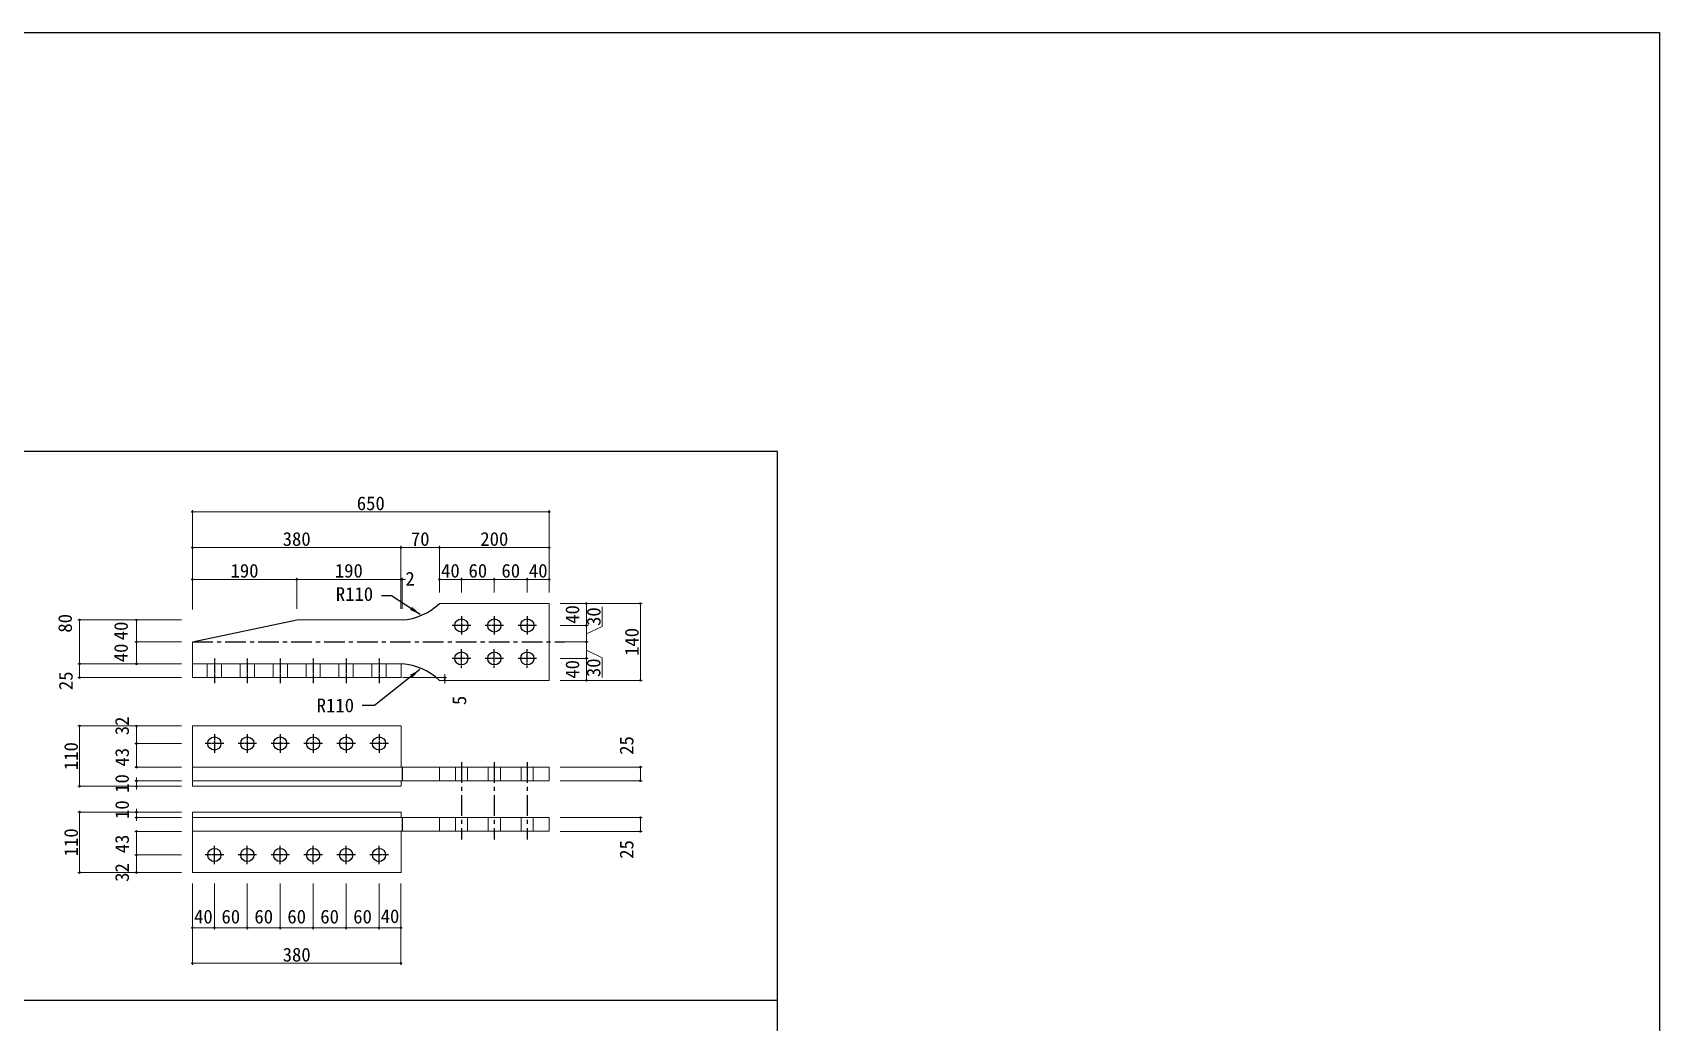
# Model space of a CAD drawing. Header units: millimetres. Extents: x 1755271 to 1764314, y -179109 to -173084.
# Drawn here: x 1761351 to 1764314, y -174962 to -173159 of the extents above; entities that cross this region are included whole.
import ezdxf

# ---------------------------------------------------------------- set-up
doc = ezdxf.new("R2010")
doc.units = ezdxf.units.MM
doc.header["$LTSCALE"] = 3
doc.linetypes.add('CENTER', pattern=[2, 1.25, -0.25, 0.25, -0.25])
doc.layers.get('DEFPOINTS').update_dxf_attribs({"color": 250})
doc.layers.add('01', color=7, linetype='Continuous')
doc.styles.get("Standard").update_dxf_attribs({"font": 'msgothic.ttc'})
doc.dimstyles.new('コピー ～ 一般寸法-小さめ', dxfattribs={"dimtxt": 25, "dimasz": 3, "dimexe": 3, "dimexo": 3, "dimgap": 3, "dimtad": 1, "dimtxsty": 'Standard', "dimblk": 'ORIGIN', "dimcen": 0, "dimclrd": 256, "dimclre": 256, "dimclrt": 256, "dimadec": 0, "dimazin": 0, "dimtfac": 1, "dimtmove": 1, "dimatfit": 2, "dimfxl": 1, "dimtolj": 2, "dimlwd": 5, "dimlwe": 5, "dimarcsym": 0})
doc.dimstyles.new('コピー(2) - Standard', dxfattribs={"dimtxt": 25, "dimasz": 20, "dimexe": 0.18, "dimexo": 0.0625, "dimgap": 15, "dimtad": 1, "dimdec": 0, "dimzin": 0, "dimdsep": 46, "dimtxsty": 'Standard', "dimblk": 'DOTSMALL', "dimcen": 0.09, "dimadec": 0, "dimazin": 0, "dimtfac": 1, "dimtdec": 0, "dimtofl": 0, "dimtmove": 0, "dimatfit": 3, "dimfxl": 1, "dimtolj": 1, "dimtzin": 0, "dimarcsym": 0})
doc.dimstyles.new('一般寸法-小さめ', dxfattribs={"dimtxt": 25, "dimasz": 3, "dimexe": 3, "dimexo": 3, "dimgap": 3, "dimtad": 1, "dimtxsty": 'Standard', "dimblk": 'ORIGIN', "dimcen": 0, "dimclrd": 256, "dimclre": 256, "dimclrt": 256, "dimadec": 0, "dimazin": 0, "dimtfac": 1, "dimtmove": 2, "dimatfit": 2, "dimfxl": 1, "dimtolj": 2, "dimlwd": 5, "dimlwe": 5, "dimarcsym": 0})

# ---------------------------------------------------------------- blocks, each defined once
blk = doc.blocks.new('_Origin')
at = {"color": 0, "linetype": 'ByBlock', "lineweight": -2}
blk.add_line((0, 0), (-1, 0), dxfattribs=at)
blk.add_circle((0, 0), 0.5, dxfattribs=at)
blk = doc.blocks.new('*D392')
at = {"layer": '01', "lineweight": 5}
for p, q in [((1761641.9, -174209.2), (1761641.9, -174094.4)), ((1761644.9, -174097.4), (1762018.9, -174097.4)), ((1762021.9, -174209.2), (1762021.9, -174094.4))]:
    blk.add_line(p, q, dxfattribs=at)
at = {"layer": 'DEFPOINTS', "color": 0}
for p in [(1762021.9, -174097.4), (1761641.9, -174229.2), (1762021.9, -174229.2)]:
    blk.add_point(p, dxfattribs=at)
at = {"layer": '01', "lineweight": 5, "xscale": 3, "yscale": 3, "zscale": 3, "rotation": 180}
blk.add_blockref('_Origin', (1761641.9, -174097.4), dxfattribs=at)
at = {"layer": '01', "lineweight": 5, "xscale": 3, "yscale": 3, "zscale": 3}
blk.add_blockref('_Origin', (1762021.9, -174097.4), dxfattribs=at)
at = {"layer": '01', "insert": (1761831.9, -174081.9), "char_height": 25, "attachment_point": 5}
blk.add_mtext('\\A2;380', dxfattribs=at)
blk = doc.blocks.new('*D393')
at = {"layer": '01', "lineweight": 5}
for p, q in [((1761921.9, -174709.2), (1761921.9, -174792.7)), ((1761981.9, -174709.2), (1761981.9, -174792.7)), ((1761924.9, -174789.7), (1761978.9, -174789.7))]:
    blk.add_line(p, q, dxfattribs=at)
at = {"layer": 'DEFPOINTS', "color": 0}
for p in [(1761921.9, -174689.2), (1761981.9, -174689.2), (1761981.9, -174789.7)]:
    blk.add_point(p, dxfattribs=at)
at = {"layer": '01', "lineweight": 5, "xscale": 3, "yscale": 3, "zscale": 3, "rotation": 180}
blk.add_blockref('_Origin', (1761921.9, -174789.7), dxfattribs=at)
at = {"layer": '01', "lineweight": 5, "xscale": 3, "yscale": 3, "zscale": 3}
blk.add_blockref('_Origin', (1761981.9, -174789.7), dxfattribs=at)
at = {"layer": '01', "insert": (1761951.9, -174769.7), "char_height": 25, "attachment_point": 5}
blk.add_mtext('\\A2;60', dxfattribs=at)
blk = doc.blocks.new('*D394')
at = {"layer": '01', "lineweight": 5}
for p, q in [((1762021.9, -174209.2), (1762021.9, -174094.4)), ((1762088.9, -174097.4), (1762024.9, -174097.4)), ((1762091.9, -174177.7), (1762091.9, -174094.4))]:
    blk.add_line(p, q, dxfattribs=at)
at = {"layer": 'DEFPOINTS', "color": 0}
for p in [(1762021.9, -174097.4), (1762091.9, -174197.7), (1762021.9, -174229.2)]:
    blk.add_point(p, dxfattribs=at)
at = {"layer": '01', "lineweight": 5, "xscale": 3, "yscale": 3, "zscale": 3, "rotation": 180}
blk.add_blockref('_Origin', (1762021.9, -174097.4), dxfattribs=at)
at = {"layer": '01', "lineweight": 5, "xscale": 3, "yscale": 3, "zscale": 3}
blk.add_blockref('_Origin', (1762091.9, -174097.4), dxfattribs=at)
at = {"layer": '01', "insert": (1762056.9, -174081.9), "char_height": 25, "attachment_point": 5}
blk.add_mtext('\\A2;70', dxfattribs=at)
blk = doc.blocks.new('*D423')
at = {"layer": '01', "lineweight": 5}
for p, q in [((1762311.9, -174497.2), (1762461, -174497.2)), ((1762458, -174519.2), (1762458, -174500.2)), ((1762311.9, -174522.2), (1762461, -174522.2))]:
    blk.add_line(p, q, dxfattribs=at)
at = {"layer": 'DEFPOINTS', "color": 0}
for p in [(1762291.9, -174497.2), (1762458, -174497.2), (1762291.9, -174522.2)]:
    blk.add_point(p, dxfattribs=at)
at = {"layer": '01', "lineweight": 5, "xscale": 3, "yscale": 3, "zscale": 3}
for p, rotation in [((1762458, -174497.2), 90), ((1762458, -174522.2), 270)]:
    blk.add_blockref('_Origin', p, dxfattribs=dict(at, rotation=rotation))
at = {"layer": '01', "insert": (1762433, -174457.8), "char_height": 25, "attachment_point": 5, "rotation": 90}
blk.add_mtext('\\A2;25', dxfattribs=at)
blk = doc.blocks.new('*D395')
at = {"layer": '01', "lineweight": 5}
for p, q in [((1761681.9, -174709.2), (1761681.9, -174792.7)), ((1761741.9, -174709.2), (1761741.9, -174792.7)), ((1761738.9, -174789.7), (1761684.9, -174789.7))]:
    blk.add_line(p, q, dxfattribs=at)
at = {"layer": 'DEFPOINTS', "color": 0}
for p in [(1761681.9, -174689.2), (1761741.9, -174689.2), (1761681.9, -174789.7)]:
    blk.add_point(p, dxfattribs=at)
at = {"layer": '01', "lineweight": 5, "xscale": 3, "yscale": 3, "zscale": 3, "rotation": 180}
blk.add_blockref('_Origin', (1761681.9, -174789.7), dxfattribs=at)
at = {"layer": '01', "lineweight": 5, "xscale": 3, "yscale": 3, "zscale": 3}
blk.add_blockref('_Origin', (1761741.9, -174789.7), dxfattribs=at)
at = {"layer": '01', "insert": (1761711.9, -174769.7), "char_height": 25, "attachment_point": 5}
blk.add_mtext('\\A2;60', dxfattribs=at)
blk = doc.blocks.new('*D424')
at = {"layer": '01', "lineweight": 5}
for p, q in [((1761641.9, -174709.2), (1761641.9, -174857.5)), ((1762021.9, -174709.2), (1762021.9, -174857.5)), ((1761644.9, -174854.5), (1762018.9, -174854.5))]:
    blk.add_line(p, q, dxfattribs=at)
at = {"layer": 'DEFPOINTS', "color": 0}
for p in [(1761641.9, -174689.2), (1762021.9, -174689.2), (1762021.9, -174854.5)]:
    blk.add_point(p, dxfattribs=at)
at = {"layer": '01', "lineweight": 5, "xscale": 3, "yscale": 3, "zscale": 3, "rotation": 180}
blk.add_blockref('_Origin', (1761641.9, -174854.5), dxfattribs=at)
at = {"layer": '01', "lineweight": 5, "xscale": 3, "yscale": 3, "zscale": 3}
blk.add_blockref('_Origin', (1762021.9, -174854.5), dxfattribs=at)
at = {"layer": '01', "insert": (1761831.9, -174839), "char_height": 25, "attachment_point": 5}
blk.add_mtext('\\A2;380', dxfattribs=at)
blk = doc.blocks.new('*D396')
at = {"layer": '01', "lineweight": 5}
for p, q in [((1761861.9, -174709.2), (1761861.9, -174792.7)), ((1761921.9, -174709.2), (1761921.9, -174792.7)), ((1761918.9, -174789.7), (1761864.9, -174789.7))]:
    blk.add_line(p, q, dxfattribs=at)
at = {"layer": 'DEFPOINTS', "color": 0}
for p in [(1761861.9, -174689.2), (1761921.9, -174689.2), (1761861.9, -174789.7)]:
    blk.add_point(p, dxfattribs=at)
at = {"layer": '01', "lineweight": 5, "xscale": 3, "yscale": 3, "zscale": 3, "rotation": 180}
blk.add_blockref('_Origin', (1761861.9, -174789.7), dxfattribs=at)
at = {"layer": '01', "lineweight": 5, "xscale": 3, "yscale": 3, "zscale": 3}
blk.add_blockref('_Origin', (1761921.9, -174789.7), dxfattribs=at)
at = {"layer": '01', "insert": (1761891.9, -174769.7), "char_height": 25, "attachment_point": 5}
blk.add_mtext('\\A2;60', dxfattribs=at)
blk = doc.blocks.new('*D397')
at = {"layer": '01', "lineweight": 5}
for p, q in [((1761801.9, -174709.2), (1761801.9, -174792.7)), ((1761861.9, -174709.2), (1761861.9, -174792.7)), ((1761858.9, -174789.7), (1761804.9, -174789.7))]:
    blk.add_line(p, q, dxfattribs=at)
at = {"layer": 'DEFPOINTS', "color": 0}
for p in [(1761801.9, -174689.2), (1761861.9, -174689.2), (1761801.9, -174789.7)]:
    blk.add_point(p, dxfattribs=at)
at = {"layer": '01', "lineweight": 5, "xscale": 3, "yscale": 3, "zscale": 3, "rotation": 180}
blk.add_blockref('_Origin', (1761801.9, -174789.7), dxfattribs=at)
at = {"layer": '01', "lineweight": 5, "xscale": 3, "yscale": 3, "zscale": 3}
blk.add_blockref('_Origin', (1761861.9, -174789.7), dxfattribs=at)
at = {"layer": '01', "insert": (1761831.9, -174769.7), "char_height": 25, "attachment_point": 5}
blk.add_mtext('\\A2;60', dxfattribs=at)
blk = doc.blocks.new('*D425')
at = {"layer": '01', "lineweight": 5}
for p, q in [((1761621.9, -174422.2), (1761433.5, -174422.2)), ((1761436.5, -174529.2), (1761436.5, -174425.2)), ((1761621.9, -174532.2), (1761433.5, -174532.2))]:
    blk.add_line(p, q, dxfattribs=at)
at = {"layer": 'DEFPOINTS', "color": 0}
for p in [(1761436.5, -174422.2), (1761641.9, -174422.2), (1761641.9, -174532.2)]:
    blk.add_point(p, dxfattribs=at)
at = {"layer": '01', "lineweight": 5, "xscale": 3, "yscale": 3, "zscale": 3}
for p, rotation in [((1761436.5, -174422.2), 90), ((1761436.5, -174532.2), 270)]:
    blk.add_blockref('_Origin', p, dxfattribs=dict(at, rotation=rotation))
at = {"layer": '01', "insert": (1761421, -174477.2), "char_height": 25, "attachment_point": 5, "rotation": 90}
blk.add_mtext('\\A2;110', dxfattribs=at)
blk = doc.blocks.new('*D398')
at = {"layer": '01', "lineweight": 5}
for p, q in [((1762311.9, -174589.2), (1762461, -174589.2)), ((1762458, -174611.2), (1762458, -174592.2)), ((1762311.9, -174614.2), (1762461, -174614.2))]:
    blk.add_line(p, q, dxfattribs=at)
at = {"layer": 'DEFPOINTS', "color": 0}
for p in [(1762291.9, -174589.2), (1762458, -174589.2), (1762291.9, -174614.2)]:
    blk.add_point(p, dxfattribs=at)
at = {"layer": '01', "lineweight": 5, "xscale": 3, "yscale": 3, "zscale": 3}
for p, rotation in [((1762458, -174589.2), 90), ((1762458, -174614.2), 270)]:
    blk.add_blockref('_Origin', p, dxfattribs=dict(at, rotation=rotation))
at = {"layer": '01', "insert": (1762433, -174647.2), "char_height": 25, "attachment_point": 5, "rotation": 90}
blk.add_mtext('\\A2;25', dxfattribs=at)
blk = doc.blocks.new('*D399')
at = {"layer": '01', "lineweight": 5}
for p, q in [((1762311.9, -174199.2), (1762461, -174199.2)), ((1762458, -174336.2), (1762458, -174202.2)), ((1762311.9, -174339.2), (1762461, -174339.2))]:
    blk.add_line(p, q, dxfattribs=at)
at = {"layer": 'DEFPOINTS', "color": 0}
for p in [(1762291.9, -174199.2), (1762458, -174199.2), (1762291.9, -174339.2)]:
    blk.add_point(p, dxfattribs=at)
at = {"layer": '01', "lineweight": 5, "xscale": 3, "yscale": 3, "zscale": 3}
for p, rotation in [((1762458, -174199.2), 90), ((1762458, -174339.2), 270)]:
    blk.add_blockref('_Origin', p, dxfattribs=dict(at, rotation=rotation))
at = {"layer": '01', "insert": (1762442.5, -174269.2), "char_height": 25, "attachment_point": 5, "rotation": 90}
blk.add_mtext('\\A2;140', dxfattribs=at)
blk = doc.blocks.new('*D400')
at = {"layer": '01', "lineweight": 5}
for p, q in [((1761540.1, -174519.2), (1761540.1, -174516.2)), ((1761621.9, -174522.2), (1761537.1, -174522.2)), ((1761621.9, -174532.2), (1761537.1, -174532.2)), ((1761540.1, -174532.2), (1761540.1, -174522.2)), ((1761540.1, -174535.2), (1761540.1, -174538.2))]:
    blk.add_line(p, q, dxfattribs=at)
at = {"layer": 'DEFPOINTS', "color": 0}
for p in [(1761540.1, -174522.2), (1761641.9, -174522.2), (1761641.9, -174532.2)]:
    blk.add_point(p, dxfattribs=at)
at = {"layer": '01', "lineweight": 5, "xscale": 3, "yscale": 3, "zscale": 3}
for p, rotation in [((1761540.1, -174522.2), 270), ((1761540.1, -174532.2), 90)]:
    blk.add_blockref('_Origin', p, dxfattribs=dict(at, rotation=rotation))
at = {"layer": '01', "insert": (1761513.9, -174527), "char_height": 25, "attachment_point": 5, "rotation": 90}
blk.add_mtext('\\A2;10', dxfattribs=at)
blk = doc.blocks.new('*D401')
at = {"layer": '01', "lineweight": 5}
for p, q in [((1761621.9, -174229.2), (1761433.5, -174229.2)), ((1761436.5, -174306.2), (1761436.5, -174232.2)), ((1761621.9, -174309.2), (1761433.5, -174309.2))]:
    blk.add_line(p, q, dxfattribs=at)
at = {"layer": 'DEFPOINTS', "color": 0}
for p in [(1761436.5, -174229.2), (1761641.9, -174229.2), (1761641.9, -174309.2)]:
    blk.add_point(p, dxfattribs=at)
at = {"layer": '01', "lineweight": 5, "xscale": 3, "yscale": 3, "zscale": 3}
for p, rotation in [((1761436.5, -174229.2), 90), ((1761436.5, -174309.2), 270)]:
    blk.add_blockref('_Origin', p, dxfattribs=dict(at, rotation=rotation))
at = {"layer": '01', "insert": (1761410.2, -174235.3), "char_height": 25, "attachment_point": 5, "rotation": 90}
blk.add_mtext('\\A2;80', dxfattribs=at)
blk = doc.blocks.new('*D402')
at = {"layer": '01', "lineweight": 5}
for p, q in [((1761621.9, -174422.2), (1761537.1, -174422.2)), ((1761540.1, -174451.2), (1761540.1, -174425.2)), ((1761621.9, -174454.2), (1761537.1, -174454.2))]:
    blk.add_line(p, q, dxfattribs=at)
at = {"layer": 'DEFPOINTS', "color": 0}
for p in [(1761540.1, -174422.2), (1761641.9, -174422.2), (1761641.9, -174454.2)]:
    blk.add_point(p, dxfattribs=at)
at = {"layer": '01', "lineweight": 5, "xscale": 3, "yscale": 3, "zscale": 3}
for p, rotation in [((1761540.1, -174422.2), 90), ((1761540.1, -174454.2), 270)]:
    blk.add_blockref('_Origin', p, dxfattribs=dict(at, rotation=rotation))
at = {"layer": '01', "insert": (1761513.9, -174422.2), "char_height": 25, "attachment_point": 5, "rotation": 90}
blk.add_mtext('\\A2;32', dxfattribs=at)
blk = doc.blocks.new('*D426')
at = {"layer": '01', "lineweight": 5}
for p, q in [((1761621.9, -174309.2), (1761433.5, -174309.2)), ((1761436.5, -174331.2), (1761436.5, -174312.2)), ((1761621.9, -174334.2), (1761433.5, -174334.2))]:
    blk.add_line(p, q, dxfattribs=at)
at = {"layer": 'DEFPOINTS', "color": 0}
for p in [(1761436.5, -174309.2), (1761641.9, -174309.2), (1761641.9, -174334.2)]:
    blk.add_point(p, dxfattribs=at)
at = {"layer": '01', "lineweight": 5, "xscale": 3, "yscale": 3, "zscale": 3}
for p, rotation in [((1761436.5, -174309.2), 90), ((1761436.5, -174334.2), 270)]:
    blk.add_blockref('_Origin', p, dxfattribs=dict(at, rotation=rotation))
at = {"layer": '01', "insert": (1761411.5, -174340), "char_height": 25, "attachment_point": 5, "rotation": 90}
blk.add_mtext('\\A2;25', dxfattribs=at)
blk = doc.blocks.new('*D427')
at = {"layer": '01', "lineweight": 5}
for p, q in [((1762091.9, -174177.7), (1762091.9, -174094.4)), ((1762094.9, -174097.4), (1762288.9, -174097.4)), ((1762291.9, -174179.2), (1762291.9, -174094.4))]:
    blk.add_line(p, q, dxfattribs=at)
at = {"layer": 'DEFPOINTS', "color": 0}
for p in [(1762291.9, -174097.4), (1762091.9, -174197.7), (1762291.9, -174199.2)]:
    blk.add_point(p, dxfattribs=at)
at = {"layer": '01', "lineweight": 5, "xscale": 3, "yscale": 3, "zscale": 3, "rotation": 180}
blk.add_blockref('_Origin', (1762091.9, -174097.4), dxfattribs=at)
at = {"layer": '01', "lineweight": 5, "xscale": 3, "yscale": 3, "zscale": 3}
blk.add_blockref('_Origin', (1762291.9, -174097.4), dxfattribs=at)
at = {"layer": '01', "insert": (1762191.9, -174081.9), "char_height": 25, "attachment_point": 5}
blk.add_mtext('\\A2;200', dxfattribs=at)
blk = doc.blocks.new('*D403')
at = {"layer": '01', "lineweight": 5}
for p, q in [((1762311.9, -174199.2), (1762362.6, -174199.2)), ((1762359.6, -174202.2), (1762359.6, -174236.2)), ((1762311.9, -174239.2), (1762362.6, -174239.2))]:
    blk.add_line(p, q, dxfattribs=at)
at = {"layer": 'DEFPOINTS', "color": 0}
for p in [(1762291.9, -174199.2), (1762291.9, -174239.2), (1762359.6, -174239.2)]:
    blk.add_point(p, dxfattribs=at)
at = {"layer": '01', "lineweight": 5, "xscale": 3, "yscale": 3, "zscale": 3}
for p, rotation in [((1762359.6, -174199.2), 90), ((1762359.6, -174239.2), 270)]:
    blk.add_blockref('_Origin', p, dxfattribs=dict(at, rotation=rotation))
at = {"layer": '01', "insert": (1762334.2, -174219.2), "char_height": 25, "attachment_point": 5, "rotation": 90}
blk.add_mtext('\\A2;40', dxfattribs=at)
blk = doc.blocks.new('*D404')
at = {"layer": '01', "lineweight": 5}
for p, q in [((1762311.9, -174299.2), (1762362.6, -174299.2)), ((1762359.6, -174302.2), (1762359.6, -174336.2)), ((1762311.9, -174339.2), (1762362.6, -174339.2))]:
    blk.add_line(p, q, dxfattribs=at)
at = {"layer": 'DEFPOINTS', "color": 0}
for p in [(1762291.9, -174299.2), (1762291.9, -174339.2), (1762359.6, -174339.2)]:
    blk.add_point(p, dxfattribs=at)
at = {"layer": '01', "lineweight": 5, "xscale": 3, "yscale": 3, "zscale": 3}
for p, rotation in [((1762359.6, -174299.2), 90), ((1762359.6, -174339.2), 270)]:
    blk.add_blockref('_Origin', p, dxfattribs=dict(at, rotation=rotation))
at = {"layer": '01', "insert": (1762334.2, -174319.2), "char_height": 25, "attachment_point": 5, "rotation": 90}
blk.add_mtext('\\A2;40', dxfattribs=at)
blk = doc.blocks.new('*D428')
at = {"layer": '01', "lineweight": 5}
for p, q in [((1761621.9, -174579.2), (1761433.5, -174579.2)), ((1761436.5, -174686.2), (1761436.5, -174582.2)), ((1761621.9, -174689.2), (1761433.5, -174689.2))]:
    blk.add_line(p, q, dxfattribs=at)
at = {"layer": 'DEFPOINTS', "color": 0}
for p in [(1761436.5, -174579.2), (1761641.9, -174579.2), (1761641.9, -174689.2)]:
    blk.add_point(p, dxfattribs=at)
at = {"layer": '01', "lineweight": 5, "xscale": 3, "yscale": 3, "zscale": 3}
for p, rotation in [((1761436.5, -174579.2), 90), ((1761436.5, -174689.2), 270)]:
    blk.add_blockref('_Origin', p, dxfattribs=dict(at, rotation=rotation))
at = {"layer": '01', "insert": (1761421, -174634.2), "char_height": 25, "attachment_point": 5, "rotation": 90}
blk.add_mtext('\\A2;110', dxfattribs=at)
blk = doc.blocks.new('*D405')
at = {"layer": '01', "lineweight": 5}
for p, q in [((1761621.9, -174579.2), (1761537.1, -174579.2)), ((1761540.1, -174576.2), (1761540.1, -174573.2)), ((1761540.1, -174589.2), (1761540.1, -174579.2)), ((1761621.9, -174589.2), (1761537.1, -174589.2)), ((1761540.1, -174592.2), (1761540.1, -174595.2))]:
    blk.add_line(p, q, dxfattribs=at)
at = {"layer": 'DEFPOINTS', "color": 0}
for p in [(1761540.1, -174579.2), (1761641.9, -174579.2), (1761641.9, -174589.2)]:
    blk.add_point(p, dxfattribs=at)
at = {"layer": '01', "lineweight": 5, "xscale": 3, "yscale": 3, "zscale": 3}
for p, rotation in [((1761540.1, -174579.2), 270), ((1761540.1, -174589.2), 90)]:
    blk.add_blockref('_Origin', p, dxfattribs=dict(at, rotation=rotation))
at = {"layer": '01', "insert": (1761513.9, -174574.7), "char_height": 25, "attachment_point": 5, "rotation": 90}
blk.add_mtext('\\A2;10', dxfattribs=at)
blk = doc.blocks.new('*D406')
at = {"layer": '01', "lineweight": 5}
for p, q in [((1761621.9, -174657.2), (1761537.1, -174657.2)), ((1761540.1, -174660.2), (1761540.1, -174686.2)), ((1761621.9, -174689.2), (1761537.1, -174689.2))]:
    blk.add_line(p, q, dxfattribs=at)
at = {"layer": 'DEFPOINTS', "color": 0}
for p in [(1761641.9, -174657.2), (1761540.1, -174689.2), (1761641.9, -174689.2)]:
    blk.add_point(p, dxfattribs=at)
at = {"layer": '01', "lineweight": 5, "xscale": 3, "yscale": 3, "zscale": 3}
for p, rotation in [((1761540.1, -174657.2), 90), ((1761540.1, -174689.2), 270)]:
    blk.add_blockref('_Origin', p, dxfattribs=dict(at, rotation=rotation))
at = {"layer": '01', "insert": (1761513.9, -174689.2), "char_height": 25, "attachment_point": 5, "rotation": 90}
blk.add_mtext('\\A2;32', dxfattribs=at)
blk = doc.blocks.new('*D407')
at = {"layer": '01', "lineweight": 5}
for p, q in [((1761741.9, -174709.2), (1761741.9, -174792.7)), ((1761801.9, -174709.2), (1761801.9, -174792.7)), ((1761798.9, -174789.7), (1761744.9, -174789.7))]:
    blk.add_line(p, q, dxfattribs=at)
at = {"layer": 'DEFPOINTS', "color": 0}
for p in [(1761741.9, -174689.2), (1761801.9, -174689.2), (1761741.9, -174789.7)]:
    blk.add_point(p, dxfattribs=at)
at = {"layer": '01', "lineweight": 5, "xscale": 3, "yscale": 3, "zscale": 3, "rotation": 180}
blk.add_blockref('_Origin', (1761741.9, -174789.7), dxfattribs=at)
at = {"layer": '01', "lineweight": 5, "xscale": 3, "yscale": 3, "zscale": 3}
blk.add_blockref('_Origin', (1761801.9, -174789.7), dxfattribs=at)
at = {"layer": '01', "insert": (1761771.9, -174769.7), "char_height": 25, "attachment_point": 5}
blk.add_mtext('\\A2;60', dxfattribs=at)
blk = doc.blocks.new('*D408')
at = {"layer": '01', "lineweight": 5}
for p, q in [((1761641.9, -174709.2), (1761641.9, -174792.7)), ((1761681.9, -174709.2), (1761681.9, -174792.7)), ((1761678.9, -174789.7), (1761644.9, -174789.7))]:
    blk.add_line(p, q, dxfattribs=at)
at = {"layer": 'DEFPOINTS', "color": 0}
for p in [(1761641.9, -174689.2), (1761681.9, -174689.2), (1761641.9, -174789.7)]:
    blk.add_point(p, dxfattribs=at)
at = {"layer": '01', "lineweight": 5, "xscale": 3, "yscale": 3, "zscale": 3, "rotation": 180}
blk.add_blockref('_Origin', (1761641.9, -174789.7), dxfattribs=at)
at = {"layer": '01', "lineweight": 5, "xscale": 3, "yscale": 3, "zscale": 3}
blk.add_blockref('_Origin', (1761681.9, -174789.7), dxfattribs=at)
at = {"layer": '01', "insert": (1761661.9, -174769.7), "char_height": 25, "attachment_point": 5}
blk.add_mtext('\\A2;40', dxfattribs=at)
blk = doc.blocks.new('*D409')
at = {"layer": '01', "lineweight": 5}
for p, q in [((1761981.9, -174709.2), (1761981.9, -174792.7)), ((1762021.9, -174709.2), (1762021.9, -174792.7)), ((1762018.9, -174789.7), (1761984.9, -174789.7))]:
    blk.add_line(p, q, dxfattribs=at)
at = {"layer": 'DEFPOINTS', "color": 0}
for p in [(1761981.9, -174689.2), (1762021.9, -174689.2), (1761981.9, -174789.7)]:
    blk.add_point(p, dxfattribs=at)
at = {"layer": '01', "lineweight": 5, "xscale": 3, "yscale": 3, "zscale": 3, "rotation": 180}
blk.add_blockref('_Origin', (1761981.9, -174789.7), dxfattribs=at)
at = {"layer": '01', "lineweight": 5, "xscale": 3, "yscale": 3, "zscale": 3}
blk.add_blockref('_Origin', (1762021.9, -174789.7), dxfattribs=at)
at = {"layer": '01', "insert": (1762001.9, -174768.9), "char_height": 25, "attachment_point": 5}
blk.add_mtext('\\A2;40', dxfattribs=at)
blk = doc.blocks.new('*D410')
at = {"layer": '01', "lineweight": 5}
for p, q in [((1761621.9, -174269.2), (1761537.1, -174269.2)), ((1761540.1, -174306.2), (1761540.1, -174272.2)), ((1761621.9, -174309.2), (1761537.1, -174309.2))]:
    blk.add_line(p, q, dxfattribs=at)
at = {"layer": 'DEFPOINTS', "color": 0}
for p in [(1761540.1, -174269.2), (1761641.9, -174269.2), (1761641.9, -174309.2)]:
    blk.add_point(p, dxfattribs=at)
at = {"layer": '01', "lineweight": 5, "xscale": 3, "yscale": 3, "zscale": 3}
for p, rotation in [((1761540.1, -174269.2), 90), ((1761540.1, -174309.2), 270)]:
    blk.add_blockref('_Origin', p, dxfattribs=dict(at, rotation=rotation))
at = {"layer": '01', "insert": (1761512, -174289.2), "char_height": 25, "attachment_point": 5, "rotation": 90}
blk.add_mtext('\\A2;40', dxfattribs=at)
blk = doc.blocks.new('*D411')
at = {"layer": '01', "lineweight": 5}
for p, q in [((1761621.9, -174229.2), (1761537.1, -174229.2)), ((1761540.1, -174266.2), (1761540.1, -174232.2)), ((1761621.9, -174269.2), (1761537.1, -174269.2))]:
    blk.add_line(p, q, dxfattribs=at)
at = {"layer": 'DEFPOINTS', "color": 0}
for p in [(1761540.1, -174229.2), (1761641.9, -174229.2), (1761641.9, -174269.2)]:
    blk.add_point(p, dxfattribs=at)
at = {"layer": '01', "lineweight": 5, "xscale": 3, "yscale": 3, "zscale": 3}
for p, rotation in [((1761540.1, -174229.2), 90), ((1761540.1, -174269.2), 270)]:
    blk.add_blockref('_Origin', p, dxfattribs=dict(at, rotation=rotation))
at = {"layer": '01', "insert": (1761512, -174249.2), "char_height": 25, "attachment_point": 5, "rotation": 90}
blk.add_mtext('\\A2;40', dxfattribs=at)
blk = doc.blocks.new('*D429')
at = {"layer": '01', "lineweight": 5}
for p, q in [((1762024.9, -174334.2), (1762104.5, -174334.2)), ((1762094.9, -174339.2), (1762104.5, -174339.2)), ((1762101.5, -174331.2), (1762101.5, -174328.2)), ((1762101.5, -174334.2), (1762101.5, -174339.2)), ((1762101.5, -174342.2), (1762101.5, -174345.2))]:
    blk.add_line(p, q, dxfattribs=at)
at = {"layer": 'DEFPOINTS', "color": 0}
for p in [(1762021.9, -174334.2), (1762091.9, -174339.2), (1762101.5, -174339.2)]:
    blk.add_point(p, dxfattribs=at)
at = {"layer": '01', "lineweight": 5, "xscale": 3, "yscale": 3, "zscale": 3}
for p, rotation in [((1762101.5, -174334.2), 270), ((1762101.5, -174339.2), 90)]:
    blk.add_blockref('_Origin', p, dxfattribs=dict(at, rotation=rotation))
at = {"layer": '01', "insert": (1762128.3, -174375.7), "char_height": 25, "attachment_point": 5, "rotation": 90}
blk.add_mtext('\\A2;5', dxfattribs=at)
blk = doc.blocks.new('*D412')
at = {"layer": '01', "lineweight": 5}
for p, q in [((1761621.9, -174614.2), (1761537.1, -174614.2)), ((1761540.1, -174617.2), (1761540.1, -174654.2)), ((1761621.9, -174657.2), (1761537.1, -174657.2))]:
    blk.add_line(p, q, dxfattribs=at)
at = {"layer": 'DEFPOINTS', "color": 0}
for p in [(1761641.9, -174614.2), (1761540.1, -174657.2), (1761641.9, -174657.2)]:
    blk.add_point(p, dxfattribs=at)
at = {"layer": '01', "lineweight": 5, "xscale": 3, "yscale": 3, "zscale": 3}
for p, rotation in [((1761540.1, -174614.2), 90), ((1761540.1, -174657.2), 270)]:
    blk.add_blockref('_Origin', p, dxfattribs=dict(at, rotation=rotation))
at = {"layer": '01', "insert": (1761513.9, -174637.2), "char_height": 25, "attachment_point": 5, "rotation": 90}
blk.add_mtext('\\A2;43', dxfattribs=at)
blk = doc.blocks.new('*D413')
at = {"layer": '01', "lineweight": 5}
for p, q in [((1761621.9, -174454.2), (1761537.1, -174454.2)), ((1761540.1, -174457.2), (1761540.1, -174494.2)), ((1761621.9, -174497.2), (1761537.1, -174497.2))]:
    blk.add_line(p, q, dxfattribs=at)
at = {"layer": 'DEFPOINTS', "color": 0}
for p in [(1761641.9, -174454.2), (1761540.1, -174497.2), (1761641.9, -174497.2)]:
    blk.add_point(p, dxfattribs=at)
at = {"layer": '01', "lineweight": 5, "xscale": 3, "yscale": 3, "zscale": 3}
for p, rotation in [((1761540.1, -174454.2), 90), ((1761540.1, -174497.2), 270)]:
    blk.add_blockref('_Origin', p, dxfattribs=dict(at, rotation=rotation))
at = {"layer": '01', "insert": (1761513.9, -174479.2), "char_height": 25, "attachment_point": 5, "rotation": 90}
blk.add_mtext('\\A2;43', dxfattribs=at)
blk = doc.blocks.new('*D414')
at = {"layer": '01', "lineweight": 5}
for p, q in [((1761641.9, -174210), (1761641.9, -174029.4)), ((1761644.9, -174032.4), (1762288.9, -174032.4)), ((1762291.9, -174177.7), (1762291.9, -174029.4))]:
    blk.add_line(p, q, dxfattribs=at)
at = {"layer": 'DEFPOINTS', "color": 0}
for p in [(1762291.9, -174032.4), (1762291.9, -174197.7), (1761641.9, -174230)]:
    blk.add_point(p, dxfattribs=at)
at = {"layer": '01', "lineweight": 5, "xscale": 3, "yscale": 3, "zscale": 3, "rotation": 180}
blk.add_blockref('_Origin', (1761641.9, -174032.4), dxfattribs=at)
at = {"layer": '01', "lineweight": 5, "xscale": 3, "yscale": 3, "zscale": 3}
blk.add_blockref('_Origin', (1762291.9, -174032.4), dxfattribs=at)
at = {"layer": '01', "insert": (1761966.9, -174016.9), "char_height": 25, "attachment_point": 5}
blk.add_mtext('\\A2;650', dxfattribs=at)
blk = doc.blocks.new('_DotSmall')
at = {"color": 0, "linetype": 'ByBlock', "const_width": 0.5}
blk.add_lwpolyline([(-0.0625, 0, 1), (0.0625, 0, 1)], format="xyb", close=True, dxfattribs=at)
blk = doc.blocks.new('*D415')
at = {"layer": '01', "lineweight": 5}
for p, q in [((1761641.9, -174209.2), (1761641.9, -174152.2)), ((1761644.9, -174155.2), (1761828.9, -174155.2)), ((1761831.9, -174209.2), (1761831.9, -174152.2))]:
    blk.add_line(p, q, dxfattribs=at)
at = {"layer": 'DEFPOINTS', "color": 0}
for p in [(1761831.9, -174155.2), (1761641.9, -174229.2), (1761831.9, -174229.2)]:
    blk.add_point(p, dxfattribs=at)
at = {"layer": '01', "lineweight": 5, "xscale": 3, "yscale": 3, "zscale": 3, "rotation": 180}
blk.add_blockref('_Origin', (1761641.9, -174155.2), dxfattribs=at)
at = {"layer": '01', "lineweight": 5, "xscale": 3, "yscale": 3, "zscale": 3}
blk.add_blockref('_Origin', (1761831.9, -174155.2), dxfattribs=at)
at = {"layer": '01', "insert": (1761736.9, -174139.7), "char_height": 25, "attachment_point": 5}
blk.add_mtext('\\A2;190', dxfattribs=at)
blk = doc.blocks.new('*D416')
at = {"layer": '01', "lineweight": 5}
for p, q in [((1761831.9, -174209.2), (1761831.9, -174152.2)), ((1761834.9, -174155.2), (1762018.9, -174155.2)), ((1762021.9, -174209.2), (1762021.9, -174152.2))]:
    blk.add_line(p, q, dxfattribs=at)
at = {"layer": 'DEFPOINTS', "color": 0}
for p in [(1762021.9, -174155.2), (1761831.9, -174229.2), (1762021.9, -174229.2)]:
    blk.add_point(p, dxfattribs=at)
at = {"layer": '01', "lineweight": 5, "xscale": 3, "yscale": 3, "zscale": 3, "rotation": 180}
blk.add_blockref('_Origin', (1761831.9, -174155.2), dxfattribs=at)
at = {"layer": '01', "lineweight": 5, "xscale": 3, "yscale": 3, "zscale": 3}
blk.add_blockref('_Origin', (1762021.9, -174155.2), dxfattribs=at)
at = {"layer": '01', "insert": (1761926.9, -174139.7), "char_height": 25, "attachment_point": 5}
blk.add_mtext('\\A2;190', dxfattribs=at)
blk = doc.blocks.new('*D417')
at = {"layer": '01', "lineweight": 5}
for p, q in [((1762091.9, -174179.2), (1762091.9, -174152.2)), ((1762094.9, -174155.2), (1762128.9, -174155.2)), ((1762131.9, -174179.2), (1762131.9, -174152.2))]:
    blk.add_line(p, q, dxfattribs=at)
at = {"layer": 'DEFPOINTS', "color": 0}
for p in [(1762131.9, -174155.2), (1762091.9, -174199.2), (1762131.9, -174199.2)]:
    blk.add_point(p, dxfattribs=at)
at = {"layer": '01', "lineweight": 5, "xscale": 3, "yscale": 3, "zscale": 3, "rotation": 180}
blk.add_blockref('_Origin', (1762091.9, -174155.2), dxfattribs=at)
at = {"layer": '01', "lineweight": 5, "xscale": 3, "yscale": 3, "zscale": 3}
blk.add_blockref('_Origin', (1762131.9, -174155.2), dxfattribs=at)
at = {"layer": '01', "insert": (1762111.9, -174139.7), "char_height": 25, "attachment_point": 5}
blk.add_mtext('\\A2;40', dxfattribs=at)
blk = doc.blocks.new('*D418')
at = {"layer": '01', "lineweight": 5}
for p, q in [((1762191.9, -174179.2), (1762191.9, -174152.2)), ((1762194.9, -174155.2), (1762248.9, -174155.2)), ((1762251.9, -174179.2), (1762251.9, -174152.2))]:
    blk.add_line(p, q, dxfattribs=at)
at = {"layer": 'DEFPOINTS', "color": 0}
for p in [(1762251.9, -174155.2), (1762191.9, -174199.2), (1762251.9, -174199.2)]:
    blk.add_point(p, dxfattribs=at)
at = {"layer": '01', "lineweight": 5, "xscale": 3, "yscale": 3, "zscale": 3, "rotation": 180}
blk.add_blockref('_Origin', (1762191.9, -174155.2), dxfattribs=at)
at = {"layer": '01', "lineweight": 5, "xscale": 3, "yscale": 3, "zscale": 3}
blk.add_blockref('_Origin', (1762251.9, -174155.2), dxfattribs=at)
at = {"layer": '01', "insert": (1762221.9, -174139.7), "char_height": 25, "attachment_point": 5}
blk.add_mtext('\\A2;60', dxfattribs=at)
blk = doc.blocks.new('*D419')
at = {"layer": '01', "lineweight": 5}
for p, q in [((1762131.9, -174179.2), (1762131.9, -174152.2)), ((1762134.9, -174155.2), (1762188.9, -174155.2)), ((1762191.9, -174179.2), (1762191.9, -174152.2))]:
    blk.add_line(p, q, dxfattribs=at)
at = {"layer": 'DEFPOINTS', "color": 0}
for p in [(1762191.9, -174155.2), (1762131.9, -174199.2), (1762191.9, -174199.2)]:
    blk.add_point(p, dxfattribs=at)
at = {"layer": '01', "lineweight": 5, "xscale": 3, "yscale": 3, "zscale": 3, "rotation": 180}
blk.add_blockref('_Origin', (1762131.9, -174155.2), dxfattribs=at)
at = {"layer": '01', "lineweight": 5, "xscale": 3, "yscale": 3, "zscale": 3}
blk.add_blockref('_Origin', (1762191.9, -174155.2), dxfattribs=at)
at = {"layer": '01', "insert": (1762161.9, -174139.7), "char_height": 25, "attachment_point": 5}
blk.add_mtext('\\A2;60', dxfattribs=at)
blk = doc.blocks.new('*D420')
at = {"layer": '01', "lineweight": 5}
for p, q in [((1762251.9, -174179.2), (1762251.9, -174152.2)), ((1762254.9, -174155.2), (1762288.9, -174155.2)), ((1762291.9, -174179.2), (1762291.9, -174152.2))]:
    blk.add_line(p, q, dxfattribs=at)
at = {"layer": 'DEFPOINTS', "color": 0}
for p in [(1762291.9, -174155.2), (1762251.9, -174199.2), (1762291.9, -174199.2)]:
    blk.add_point(p, dxfattribs=at)
at = {"layer": '01', "lineweight": 5, "xscale": 3, "yscale": 3, "zscale": 3, "rotation": 180}
blk.add_blockref('_Origin', (1762251.9, -174155.2), dxfattribs=at)
at = {"layer": '01', "lineweight": 5, "xscale": 3, "yscale": 3, "zscale": 3}
blk.add_blockref('_Origin', (1762291.9, -174155.2), dxfattribs=at)
at = {"layer": '01', "insert": (1762271.9, -174139.7), "char_height": 25, "attachment_point": 5}
blk.add_mtext('\\A2;40', dxfattribs=at)
blk = doc.blocks.new('*D421')
at = {"layer": '01', "lineweight": 5}
for p, q in [((1762388.6, -174241), (1762388.6, -174205.2)), ((1762311.9, -174239.2), (1762362.6, -174239.2)), ((1762359.6, -174254.2), (1762388.6, -174241)), ((1762359.6, -174242.2), (1762359.6, -174266.2)), ((1762311.9, -174269.2), (1762362.6, -174269.2))]:
    blk.add_line(p, q, dxfattribs=at)
at = {"layer": 'DEFPOINTS', "color": 0}
for p in [(1762291.9, -174239.2), (1762291.9, -174269.2), (1762359.6, -174269.2)]:
    blk.add_point(p, dxfattribs=at)
at = {"layer": '01', "lineweight": 5, "xscale": 3, "yscale": 3, "zscale": 3}
for p, rotation in [((1762359.6, -174239.2), 90), ((1762359.6, -174269.2), 270)]:
    blk.add_blockref('_Origin', p, dxfattribs=dict(at, rotation=rotation))
at = {"layer": '01', "insert": (1762373.1, -174223.1), "char_height": 25, "attachment_point": 5, "rotation": 90}
blk.add_mtext('\\A2;30', dxfattribs=at)
blk = doc.blocks.new('*D422')
at = {"layer": '01', "lineweight": 5}
for p, q in [((1762311.9, -174269.2), (1762362.6, -174269.2)), ((1762359.6, -174272.2), (1762359.6, -174296.2)), ((1762359.6, -174284.2), (1762388.3, -174298.4)), ((1762311.9, -174299.2), (1762362.6, -174299.2)), ((1762388.3, -174298.4), (1762388.3, -174334.2))]:
    blk.add_line(p, q, dxfattribs=at)
at = {"layer": 'DEFPOINTS', "color": 0}
for p in [(1762291.9, -174269.2), (1762291.9, -174299.2), (1762359.6, -174299.2)]:
    blk.add_point(p, dxfattribs=at)
at = {"layer": '01', "lineweight": 5, "xscale": 3, "yscale": 3, "zscale": 3}
for p, rotation in [((1762359.6, -174269.2), 90), ((1762359.6, -174299.2), 270)]:
    blk.add_blockref('_Origin', p, dxfattribs=dict(at, rotation=rotation))
at = {"layer": '01', "insert": (1762372.8, -174316.3), "char_height": 25, "attachment_point": 5, "rotation": 90}
blk.add_mtext('\\A2;30', dxfattribs=at)
blk = doc.blocks.new('*D430')
at = {"layer": '01', "lineweight": 5}
for p, q in [((1762018.9, -174155.2), (1762015.9, -174155.2)), ((1762021.9, -174209.2), (1762021.9, -174152.2)), ((1762021.9, -174155.2), (1762023.9, -174155.2)), ((1762023.9, -174209.2), (1762023.9, -174152.2)), ((1762026.9, -174155.2), (1762029.9, -174155.2))]:
    blk.add_line(p, q, dxfattribs=at)
at = {"layer": 'DEFPOINTS', "color": 0}
for p in [(1762023.9, -174155.2), (1762021.9, -174229.2), (1762023.9, -174229.2)]:
    blk.add_point(p, dxfattribs=at)
at = {"layer": '01', "lineweight": 5, "xscale": 3, "yscale": 3, "zscale": 3}
blk.add_blockref('_Origin', (1762021.9, -174155.2), dxfattribs=at)
at = {"layer": '01', "lineweight": 5, "xscale": 3, "yscale": 3, "zscale": 3, "rotation": 180}
blk.add_blockref('_Origin', (1762023.9, -174155.2), dxfattribs=at)
at = {"layer": '01', "insert": (1762038.5, -174154.1), "char_height": 25, "attachment_point": 5}
blk.add_mtext('\\A2;2', dxfattribs=at)

msp = doc.modelspace()

# ---------------------------------------------------------------- linework, layer by layer
at = {"layer": '01', "color": 7}
for p, q in [((1762707.648, -173922.181), (1760557.648, -173922.181)), ((1761641.924, -174269.225), (1761831.924, -174229.225)), ((1762707.648, -174922.181), (1760557.648, -174922.181))]:
    msp.add_line(p, q, dxfattribs=at)
at = {"layer": '01', "color": 7, "lineweight": 18}
for p, q in [((1762291.924, -174199.225), (1762091.924, -174199.225)), ((1762291.924, -174339.225), (1762291.924, -174199.225)), ((1762023.924, -174229.225), (1761831.924, -174229.225)), ((1761641.924, -174269.225), (1761641.924, -174309.225)), ((1761641.924, -174309.225), (1761641.924, -174334.225)), ((1762023.924, -174309.225), (1761641.924, -174309.225)), ((1761668.924, -174334.225), (1761668.924, -174309.225)), ((1761694.924, -174334.225), (1761694.924, -174309.225)), ((1761728.924, -174334.225), (1761728.924, -174309.225)), ((1761754.924, -174334.225), (1761754.924, -174309.225)), ((1761788.924, -174334.225), (1761788.924, -174309.225)), ((1761814.924, -174334.225), (1761814.924, -174309.225)), ((1761848.924, -174334.225), (1761848.924, -174309.225)), ((1761874.924, -174334.225), (1761874.924, -174309.225)), ((1761908.924, -174334.225), (1761908.924, -174309.225)), ((1761934.924, -174334.225), (1761934.924, -174309.225)), ((1761968.924, -174334.225), (1761968.924, -174309.225)), ((1761994.924, -174334.225), (1761994.924, -174309.225)), ((1762021.924, -174334.225), (1762021.924, -174309.225)), ((1761641.924, -174334.225), (1762021.924, -174334.225)), ((1762291.924, -174339.225), (1762091.924, -174339.225)), ((1761641.924, -174532.181), (1761641.924, -174422.181)), ((1761641.924, -174422.181), (1762021.924, -174422.181)), ((1762021.924, -174422.181), (1762021.924, -174497.181)), ((1761641.924, -174497.181), (1762291.924, -174497.181)), ((1762091.924, -174522.181), (1762091.924, -174497.181)), ((1762120.924, -174522.181), (1762120.924, -174497.181)), ((1762142.924, -174522.181), (1762142.924, -174497.181)), ((1762180.924, -174522.181), (1762180.924, -174497.181)), ((1762202.924, -174522.181), (1762202.924, -174497.181)), ((1762240.924, -174522.181), (1762240.924, -174497.181)), ((1762262.924, -174522.181), (1762262.924, -174497.181)), ((1762291.924, -174522.181), (1762291.924, -174497.181)), ((1762291.924, -174522.181), (1761641.924, -174522.181)), ((1762021.924, -174532.181), (1761641.924, -174532.181)), ((1762021.924, -174522.181), (1762021.924, -174532.181)), ((1761641.924, -174579.181), (1761641.924, -174689.181)), ((1762021.924, -174579.181), (1761641.924, -174579.181)), ((1762021.924, -174589.181), (1762021.924, -174579.181)), ((1762291.924, -174589.181), (1761641.924, -174589.181)), ((1762091.924, -174589.181), (1762091.924, -174614.181)), ((1762120.924, -174589.181), (1762120.924, -174614.181)), ((1762142.924, -174589.181), (1762142.924, -174614.181)), ((1762180.924, -174589.181), (1762180.924, -174614.181)), ((1762202.924, -174589.181), (1762202.924, -174614.181)), ((1762240.924, -174589.181), (1762240.924, -174614.181)), ((1762262.924, -174589.181), (1762262.924, -174614.181)), ((1762291.924, -174589.181), (1762291.924, -174614.181)), ((1761641.924, -174614.181), (1762291.924, -174614.181)), ((1762021.924, -174689.181), (1762021.924, -174614.181)), ((1761641.924, -174689.181), (1762021.924, -174689.181))]:
    msp.add_line(p, q, dxfattribs=at)
at = {"layer": '01', "color": 7, "linetype": 'CENTER'}
for p, q in [((1762131.924, -174222.225), (1762131.924, -174256.225)), ((1762191.924, -174222.225), (1762191.924, -174256.225)), ((1762251.924, -174222.225), (1762251.924, -174256.225)), ((1762148.924, -174239.225), (1762114.924, -174239.225)), ((1762208.924, -174239.225), (1762174.924, -174239.225)), ((1762268.924, -174239.225), (1762234.924, -174239.225)), ((1762131.924, -174316.225), (1762131.924, -174282.225)), ((1762191.924, -174316.225), (1762191.924, -174282.225)), ((1762251.924, -174316.225), (1762251.924, -174282.225)), ((1761681.924, -174299.225), (1761681.924, -174344.225)), ((1761741.924, -174299.225), (1761741.924, -174344.225)), ((1761801.924, -174299.225), (1761801.924, -174344.225)), ((1761861.924, -174299.225), (1761861.924, -174344.225)), ((1761921.924, -174299.225), (1761921.924, -174344.225)), ((1761981.924, -174299.225), (1761981.924, -174344.225)), ((1762148.924, -174299.225), (1762114.924, -174299.225)), ((1762208.924, -174299.225), (1762174.924, -174299.225)), ((1762268.924, -174299.225), (1762234.924, -174299.225)), ((1761698.924, -174454.181), (1761664.924, -174454.181)), ((1761681.924, -174437.181), (1761681.924, -174471.181)), ((1761758.924, -174454.181), (1761724.924, -174454.181)), ((1761741.924, -174437.181), (1761741.924, -174471.181)), ((1761818.924, -174454.181), (1761784.924, -174454.181)), ((1761801.924, -174437.181), (1761801.924, -174471.181)), ((1761878.924, -174454.181), (1761844.924, -174454.181)), ((1761861.924, -174437.181), (1761861.924, -174471.181)), ((1761938.924, -174454.181), (1761904.924, -174454.181)), ((1761921.924, -174437.181), (1761921.924, -174471.181)), ((1761998.924, -174454.181), (1761964.924, -174454.181)), ((1761981.924, -174437.181), (1761981.924, -174471.181)), ((1761681.924, -174674.181), (1761681.924, -174640.181)), ((1761741.924, -174674.181), (1761741.924, -174640.181)), ((1761801.924, -174674.181), (1761801.924, -174640.181)), ((1761861.924, -174674.181), (1761861.924, -174640.181)), ((1761921.924, -174674.181), (1761921.924, -174640.181)), ((1761981.924, -174674.181), (1761981.924, -174640.181)), ((1761698.924, -174657.181), (1761664.924, -174657.181)), ((1761758.924, -174657.181), (1761724.924, -174657.181)), ((1761818.924, -174657.181), (1761784.924, -174657.181)), ((1761878.924, -174657.181), (1761844.924, -174657.181)), ((1761938.924, -174657.181), (1761904.924, -174657.181)), ((1761998.924, -174657.181), (1761964.924, -174657.181))]:
    msp.add_line(p, q, dxfattribs=at)
at = {"layer": '01', "color": 7, "linetype": 'CENTER', "ltscale": 10}
for p, q in [((1761641.924, -174269.225), (1762319.577, -174269.225)), ((1762131.924, -174488.181), (1762131.924, -174629.181)), ((1762191.924, -174488.181), (1762191.924, -174629.181)), ((1762251.924, -174488.181), (1762251.924, -174629.181))]:
    msp.add_line(p, q, dxfattribs=at)
at = {"layer": '01', "color": 7, "ltscale": 2}
for p, q in [((1762023.924, -174497.181), (1762023.924, -174522.181)), ((1762023.924, -174589.181), (1762023.924, -174614.181))]:
    msp.add_line(p, q, dxfattribs=at)
msp.add_lwpolyline([(1755270.507, -173159.27), (1764314.271, -173159.27), (1764314.271, -179109.225), (1755270.507, -179109.225)], close=True, dxfattribs=at)
at = {"layer": '01', "color": 7}
msp.add_lwpolyline([(1762707.648, -175922.181), (1762707.648, -173922.181)], dxfattribs=at)
for centre in [(1762131.924, -174239.225), (1762191.924, -174239.225), (1762251.924, -174239.225), (1762131.924, -174299.225), (1762191.924, -174299.225), (1762251.924, -174299.225), (1761681.924, -174454.181), (1761741.924, -174454.181), (1761801.924, -174454.181), (1761861.924, -174454.181), (1761921.924, -174454.181), (1761981.924, -174454.181), (1761681.924, -174657.181), (1761741.924, -174657.181), (1761801.924, -174657.181), (1761861.924, -174657.181), (1761921.924, -174657.181), (1761981.924, -174657.181)]:
    msp.add_circle(centre, 12, dxfattribs=at)
at = {"layer": '01', "color": 7, "ltscale": 2}
for centre, start, end in [((1762016.134, -174119.501), 274.060941, 313.550946), ((1762016.134, -174418.948), 46.449054, 85.939059)]:
    msp.add_arc(centre, 110, start, end, dxfattribs=at)

# ---------------------------------------------------------------- texts
at = {"layer": '01', "color": 7, "char_height": 25, "width": 98.97993}
for s, insert, attachment_point in [('\\A1;R110', (1761971.143, -174194.899), 9), ('R110', (1761936.384, -174372.297), 3)]:
    msp.add_mtext(s, dxfattribs=dict(at, insert=insert, attachment_point=attachment_point))

# ---------------------------------------------------------------- dimensions: what is measured, and where the dimension line sits
at = {"layer": '01', "color": 7}
for base, p1, p2, picture, middle in [((1762291.924, -174032.43), (1761641.924, -174229.969), (1762291.924, -174197.725), '*D414', (1761966.924, -174016.93)), ((1762021.924, -174097.43), (1761641.924, -174229.225), (1762021.924, -174229.225), '*D392', (1761831.924, -174081.93)), ((1762021.924, -174097.43), (1762091.924, -174197.725), (1762021.924, -174229.225), '*D394', (1762056.924, -174081.93)), ((1762291.924, -174097.43), (1762091.924, -174197.725), (1762291.924, -174199.225), '*D427', (1762191.924, -174081.93)), ((1761831.924, -174155.202), (1761641.924, -174229.225), (1761831.924, -174229.225), '*D415', (1761736.924, -174139.702)), ((1762021.924, -174155.202), (1761831.924, -174229.225), (1762021.924, -174229.225), '*D416', (1761926.924, -174139.702)), ((1762131.924, -174155.202), (1762091.924, -174199.225), (1762131.924, -174199.225), '*D417', (1762111.924, -174139.702)), ((1762191.924, -174155.202), (1762131.924, -174199.225), (1762191.924, -174199.225), '*D419', (1762161.924, -174139.702)), ((1762251.924, -174155.202), (1762191.924, -174199.225), (1762251.924, -174199.225), '*D418', (1762221.924, -174139.702)), ((1762291.924, -174155.202), (1762251.924, -174199.225), (1762291.924, -174199.225), '*D420', (1762271.924, -174139.702)), ((1762021.924, -174854.538), (1761641.924, -174689.181), (1762021.924, -174689.181), '*D424', (1761831.924, -174839.038))]:
    dim = msp.add_linear_dim(base=base, p1=p1, p2=p2, dimstyle='一般寸法-小さめ', override={"dimexo": 20}, dxfattribs=at)
    dim.commit()
    dim.dimension.update_dxf_attribs({"geometry": picture, "text_midpoint": middle})
for base, p1, p2, picture, middle in [((1762023.924, -174155.202), (1762021.924, -174229.225), (1762023.924, -174229.225), '*D430', (1762038.492, -174154.124)), ((1761641.924, -174789.661), (1761681.924, -174689.181), (1761641.924, -174689.181), '*D408', (1761661.924, -174769.661)), ((1761681.924, -174789.661), (1761741.924, -174689.181), (1761681.924, -174689.181), '*D395', (1761711.924, -174769.661)), ((1761741.924, -174789.661), (1761801.924, -174689.181), (1761741.924, -174689.181), '*D407', (1761771.924, -174769.661)), ((1761801.924, -174789.661), (1761861.924, -174689.181), (1761801.924, -174689.181), '*D397', (1761831.924, -174769.661)), ((1761861.924, -174789.661), (1761921.924, -174689.181), (1761861.924, -174689.181), '*D396', (1761891.924, -174769.661)), ((1761981.924, -174789.661), (1761921.924, -174689.181), (1761981.924, -174689.181), '*D393', (1761951.924, -174769.661)), ((1761981.924, -174789.661), (1762021.924, -174689.181), (1761981.924, -174689.181), '*D409', (1762001.924, -174768.899))]:
    dim = msp.add_linear_dim(base=base, p1=p1, p2=p2, dimstyle='一般寸法-小さめ', override={"dimexo": 20}, dxfattribs=at)
    dim.commit()
    dim.dimension.update_dxf_attribs({"geometry": picture, "text_midpoint": middle, "dimtype": 160})
for base, p1, p2, angle, dimstyle, picture, middle in [((1761436.496, -174229.225), (1761641.924, -174309.225), (1761641.924, -174229.225), 270, '一般寸法-小さめ', '*D401', (1761410.246, -174235.298)), ((1762359.577, -174239.225), (1762291.924, -174199.225), (1762291.924, -174239.225), 90, '一般寸法-小さめ', '*D403', (1762334.171, -174219.225)), ((1762359.577, -174269.225), (1762291.924, -174239.225), (1762291.924, -174269.225), 90, 'コピー ～ 一般寸法-小さめ', '*D421', (1762388.649, -174238.02)), ((1761540.116, -174229.225), (1761641.924, -174269.225), (1761641.924, -174229.225), 270, '一般寸法-小さめ', '*D411', (1761511.961, -174249.225)), ((1761540.116, -174269.225), (1761641.924, -174309.225), (1761641.924, -174269.225), 270, '一般寸法-小さめ', '*D410', (1761511.961, -174289.225)), ((1762359.577, -174299.225), (1762291.924, -174269.225), (1762291.924, -174299.225), 90, 'コピー ～ 一般寸法-小さめ', '*D422', (1762388.317, -174301.427)), ((1761436.496, -174309.225), (1761641.924, -174334.225), (1761641.924, -174309.225), 270, '一般寸法-小さめ', '*D426', (1761411.496, -174339.98)), ((1762359.577, -174339.225), (1762291.924, -174299.225), (1762291.924, -174339.225), 90, '一般寸法-小さめ', '*D404', (1762334.171, -174319.225)), ((1761540.116, -174422.181), (1761641.924, -174454.181), (1761641.924, -174422.181), 90, '一般寸法-小さめ', '*D402', (1761513.866, -174422.181)), ((1761540.116, -174497.181), (1761641.924, -174454.181), (1761641.924, -174497.181), 90, '一般寸法-小さめ', '*D413', (1761513.866, -174479.181)), ((1762458.044, -174497.181), (1762291.924, -174522.181), (1762291.924, -174497.181), 270, '一般寸法-小さめ', '*D423', (1762433.044, -174457.765)), ((1761540.116, -174522.181), (1761641.924, -174532.181), (1761641.924, -174522.181), 270, '一般寸法-小さめ', '*D400', (1761513.866, -174527.032)), ((1761540.116, -174579.181), (1761641.924, -174589.181), (1761641.924, -174579.181), 270, '一般寸法-小さめ', '*D405', (1761513.866, -174574.724)), ((1762458.044, -174589.181), (1762291.924, -174614.181), (1762291.924, -174589.181), 270, '一般寸法-小さめ', '*D398', (1762433.044, -174647.157)), ((1761540.116, -174657.181), (1761641.924, -174614.181), (1761641.924, -174657.181), 90, '一般寸法-小さめ', '*D412', (1761513.866, -174637.181)), ((1761540.116, -174689.181), (1761641.924, -174657.181), (1761641.924, -174689.181), 90, '一般寸法-小さめ', '*D406', (1761513.866, -174689.181))]:
    dim = msp.add_linear_dim(base=base, p1=p1, p2=p2, angle=angle, dimstyle=dimstyle, override={"dimexo": 20}, dxfattribs=at)
    dim.commit()
    dim.dimension.update_dxf_attribs({"geometry": picture, "text_midpoint": middle, "dimtype": 160})
for base, p1, p2, picture, middle in [((1762458.044, -174199.225), (1762291.924, -174339.225), (1762291.924, -174199.225), '*D399', (1762442.544, -174269.225)), ((1761436.496, -174422.181), (1761641.924, -174532.181), (1761641.924, -174422.181), '*D425', (1761420.996, -174477.181)), ((1761436.496, -174579.181), (1761641.924, -174689.181), (1761641.924, -174579.181), '*D428', (1761420.996, -174634.181))]:
    dim = msp.add_linear_dim(base=base, p1=p1, p2=p2, angle=270, dimstyle='一般寸法-小さめ', override={"dimexo": 20}, dxfattribs=at)
    dim.commit()
    dim.dimension.update_dxf_attribs({"geometry": picture, "text_midpoint": middle})
dim = msp.add_linear_dim(base=(1762101.55, -174339.225), p1=(1762021.924, -174334.225), p2=(1762091.924, -174339.225), angle=90, dimstyle='一般寸法-小さめ', dxfattribs=at)
dim.commit()
dim.dimension.update_dxf_attribs({"geometry": '*D429', "text_midpoint": (1762128.291, -174375.654), "dimtype": 160})

# ---------------------------------------------------------------- leaders
at = {"layer": '01', "color": 7, "annotation_type": 0, "has_hookline": 1, "hookline_direction": 1, "text_width": 62.2}
for points in [[(1762057.083, -174218.962), (1762004.417, -174185.373), (1761986.143, -174185.373)], [(1762056.26, -174319.287), (1761973.777, -174384.797), (1761951.384, -174384.797)]]:
    msp.add_leader(points, dimstyle='コピー(2) - Standard', override={"dimgap": 15, "dimtad": 0}, dxfattribs=at)

doc.saveas('drawing.dxf')
